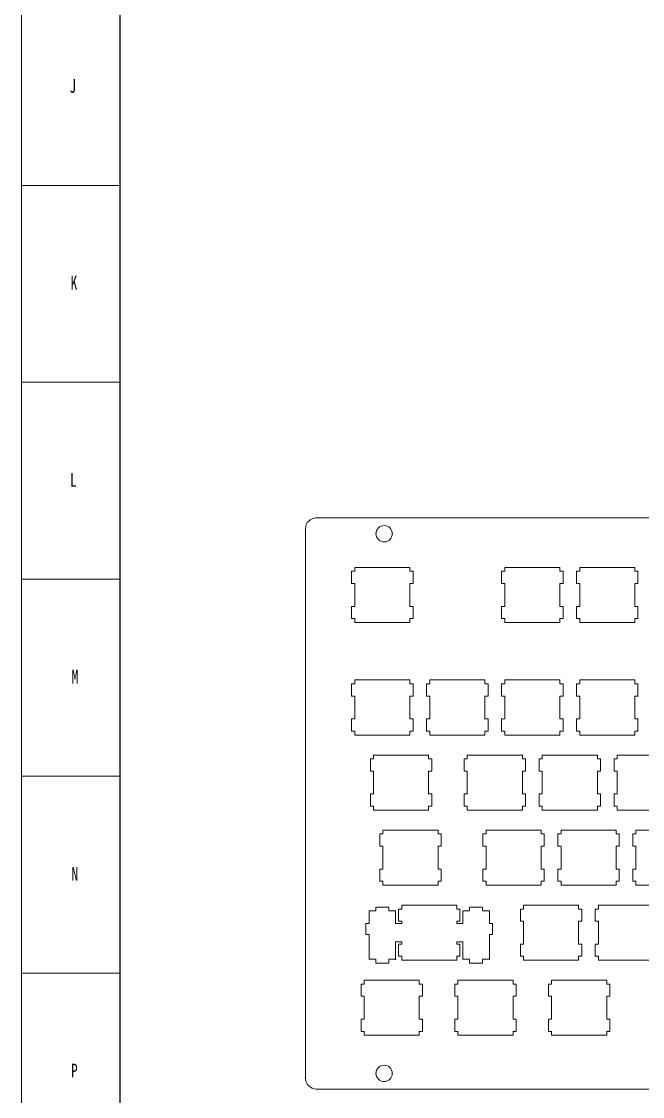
# Model space of a CAD drawing. Header units: millimetres. Extents: x 0 to 1189, y 0 to 841.
# Drawn here: x 0 to 157.8, y 139.2 to 412.1 of the extents above; entities that cross this region are included whole.
import ezdxf

# ---------------------------------------------------------------- set-up
doc = ezdxf.new("R2010")
doc.units = ezdxf.units.MM
doc.linetypes.add('SLD-实线', pattern=[0])
doc.styles.add('SLDTEXTSTYLE5', font='TXT', dxfattribs={"width": 0.7})

msp = doc.modelspace()

# ---------------------------------------------------------------- linework, layer by layer
at = {"color": 7, "linetype": 'SLD-实线', "lineweight": 18}
msp.add_line((0, 841), (0, 0), dxfattribs=at)
at = {"color": 7, "linetype": 'SLD-实线', "lineweight": 25}
msp.add_line((25, 831.05), (25, 10), dxfattribs=at)
at = {"color": 7, "linetype": 'SLD-实线', "lineweight": 18, "true_color": 0xffffff}
for p, q in [((0, 370.5), (25, 370.5)), ((0, 320.5), (25, 320.5)), ((0, 270.5), (25, 270.5)), ((0, 220.5), (25, 220.5)), ((0, 170.5), (25, 170.5))]:
    msp.add_line(p, q, dxfattribs=at)
at = {"lineweight": 18}
for p, q in [((74.94, 286.1), (454.45, 286.1)), ((72.14, 283.31), (72.14, 143.87)), ((84.69, 273.52), (98.69, 273.52)), ((84.69, 272.52), (84.69, 273.52)), ((98.69, 272.52), (98.69, 273.52)), ((122.79, 273.52), (136.79, 273.52)), ((122.79, 272.52), (122.79, 273.52)), ((136.79, 272.52), (136.79, 273.52)), ((141.84, 273.52), (155.84, 273.52)), ((141.84, 272.52), (141.84, 273.52)), ((155.84, 272.52), (155.84, 273.52)), ((83.89, 269.42), (83.89, 272.52)), ((83.89, 272.52), (84.69, 272.52)), ((98.69, 272.52), (99.49, 272.52)), ((99.49, 269.42), (99.49, 272.52)), ((121.99, 269.42), (121.99, 272.52)), ((121.99, 272.52), (122.79, 272.52)), ((136.79, 272.52), (137.59, 272.52)), ((137.59, 269.42), (137.59, 272.52)), ((141.04, 269.42), (141.04, 272.52)), ((141.04, 272.52), (141.84, 272.52)), ((155.84, 272.52), (156.64, 272.52)), ((156.64, 269.42), (156.64, 272.52)), ((83.89, 269.42), (84.69, 269.42)), ((84.69, 263.62), (84.69, 269.42)), ((98.69, 269.42), (99.49, 269.42)), ((98.69, 263.62), (98.69, 269.42)), ((121.99, 269.42), (122.79, 269.42)), ((122.79, 263.62), (122.79, 269.42)), ((136.79, 263.62), (136.79, 269.42)), ((136.79, 269.42), (137.59, 269.42)), ((141.04, 269.42), (141.84, 269.42)), ((141.84, 263.62), (141.84, 269.42)), ((155.84, 269.42), (156.64, 269.42)), ((155.84, 263.62), (155.84, 269.42)), ((83.89, 260.52), (83.89, 263.62)), ((83.89, 263.62), (84.69, 263.62)), ((98.69, 263.62), (99.49, 263.62)), ((99.49, 260.52), (99.49, 263.62)), ((121.99, 260.52), (121.99, 263.62)), ((121.99, 263.62), (122.79, 263.62)), ((136.79, 263.62), (137.59, 263.62)), ((137.59, 260.52), (137.59, 263.62)), ((141.04, 260.52), (141.04, 263.62)), ((141.04, 263.62), (141.84, 263.62)), ((155.84, 263.62), (156.64, 263.62)), ((156.64, 260.52), (156.64, 263.62)), ((83.89, 260.52), (84.69, 260.52)), ((84.69, 259.52), (84.69, 260.52)), ((84.69, 259.52), (98.69, 259.52)), ((98.69, 260.52), (99.49, 260.52)), ((98.69, 259.52), (98.69, 260.52)), ((121.99, 260.52), (122.79, 260.52)), ((122.79, 259.52), (122.79, 260.52)), ((122.79, 259.52), (136.79, 259.52)), ((136.79, 259.52), (136.79, 260.52)), ((136.79, 260.52), (137.59, 260.52)), ((141.04, 260.52), (141.84, 260.52)), ((141.84, 259.52), (141.84, 260.52)), ((141.84, 259.52), (155.84, 259.52)), ((155.84, 260.52), (156.64, 260.52)), ((155.84, 259.52), (155.84, 260.52)), ((83.89, 240.84), (83.89, 243.94)), ((83.89, 243.94), (84.69, 243.94)), ((84.69, 244.94), (98.69, 244.94)), ((84.69, 243.94), (84.69, 244.94)), ((98.69, 243.94), (98.69, 244.94)), ((98.69, 243.94), (99.49, 243.94)), ((99.49, 240.84), (99.49, 243.94)), ((102.94, 243.94), (103.74, 243.94)), ((102.94, 240.84), (102.94, 243.94)), ((103.74, 244.94), (117.74, 244.94)), ((103.74, 243.94), (103.74, 244.94)), ((117.74, 243.94), (117.74, 244.94)), ((117.74, 243.94), (118.54, 243.94)), ((118.54, 240.84), (118.54, 243.94)), ((121.99, 240.84), (121.99, 243.94)), ((121.99, 243.94), (122.79, 243.94)), ((122.79, 244.94), (136.79, 244.94)), ((122.79, 243.94), (122.79, 244.94)), ((136.79, 243.94), (136.79, 244.94)), ((136.79, 243.94), (137.59, 243.94)), ((137.59, 240.84), (137.59, 243.94)), ((141.04, 240.84), (141.04, 243.94)), ((141.04, 243.94), (141.84, 243.94)), ((141.84, 244.94), (155.84, 244.94)), ((141.84, 243.94), (141.84, 244.94)), ((155.84, 243.94), (155.84, 244.94)), ((155.84, 243.94), (156.64, 243.94)), ((156.64, 240.84), (156.64, 243.94)), ((83.89, 240.84), (84.69, 240.84)), ((84.69, 235.04), (84.69, 240.84)), ((98.69, 240.84), (99.49, 240.84)), ((98.69, 235.04), (98.69, 240.84)), ((102.94, 240.84), (103.74, 240.84)), ((103.74, 235.04), (103.74, 240.84)), ((117.74, 235.04), (117.74, 240.84)), ((117.74, 240.84), (118.54, 240.84)), ((121.99, 240.84), (122.79, 240.84)), ((122.79, 235.04), (122.79, 240.84)), ((136.79, 235.04), (136.79, 240.84)), ((136.79, 240.84), (137.59, 240.84)), ((141.04, 240.84), (141.84, 240.84)), ((141.84, 235.04), (141.84, 240.84)), ((155.84, 240.84), (156.64, 240.84)), ((155.84, 235.04), (155.84, 240.84)), ((83.89, 231.94), (83.89, 235.04)), ((83.89, 235.04), (84.69, 235.04)), ((98.69, 235.04), (99.49, 235.04)), ((99.49, 231.94), (99.49, 235.04)), ((102.94, 235.04), (103.74, 235.04)), ((102.94, 231.94), (102.94, 235.04)), ((117.74, 235.04), (118.54, 235.04)), ((118.54, 231.94), (118.54, 235.04)), ((121.99, 231.94), (121.99, 235.04)), ((121.99, 235.04), (122.79, 235.04)), ((136.79, 235.04), (137.59, 235.04)), ((137.59, 231.94), (137.59, 235.04)), ((141.04, 231.94), (141.04, 235.04)), ((141.04, 235.04), (141.84, 235.04)), ((155.84, 235.04), (156.64, 235.04)), ((156.64, 231.94), (156.64, 235.04)), ((83.89, 231.94), (84.69, 231.94)), ((84.69, 230.94), (84.69, 231.94)), ((84.69, 230.94), (98.69, 230.94)), ((98.69, 231.94), (99.49, 231.94)), ((98.69, 230.94), (98.69, 231.94)), ((102.94, 231.94), (103.74, 231.94)), ((103.74, 230.94), (103.74, 231.94)), ((103.74, 230.94), (117.74, 230.94)), ((117.74, 230.94), (117.74, 231.94)), ((117.74, 231.94), (118.54, 231.94)), ((121.99, 231.94), (122.79, 231.94)), ((122.79, 230.94), (122.79, 231.94)), ((122.79, 230.94), (136.79, 230.94)), ((136.79, 230.94), (136.79, 231.94)), ((136.79, 231.94), (137.59, 231.94)), ((141.04, 231.94), (141.84, 231.94)), ((141.84, 230.94), (141.84, 231.94)), ((141.84, 230.94), (155.84, 230.94)), ((155.84, 231.94), (156.64, 231.94)), ((155.84, 230.94), (155.84, 231.94)), ((88.65, 224.89), (89.45, 224.89)), ((88.65, 221.79), (88.65, 224.89)), ((89.45, 225.89), (103.45, 225.89)), ((89.45, 224.89), (89.45, 225.89)), ((103.45, 224.89), (103.45, 225.89)), ((103.45, 224.89), (104.25, 224.89)), ((104.25, 221.79), (104.25, 224.89)), ((112.47, 221.79), (112.47, 224.89)), ((112.47, 224.89), (113.27, 224.89)), ((113.27, 225.89), (127.27, 225.89)), ((113.27, 224.89), (113.27, 225.89)), ((127.27, 224.89), (127.27, 225.89)), ((127.27, 224.89), (128.07, 224.89)), ((128.07, 221.79), (128.07, 224.89)), ((131.52, 224.89), (132.32, 224.89)), ((131.52, 221.79), (131.52, 224.89)), ((132.32, 225.89), (146.32, 225.89)), ((132.32, 224.89), (132.32, 225.89)), ((146.32, 224.89), (146.32, 225.89)), ((146.32, 224.89), (147.12, 224.89)), ((147.12, 221.79), (147.12, 224.89)), ((150.57, 221.79), (150.57, 224.89)), ((150.57, 224.89), (151.37, 224.89)), ((151.37, 225.89), (165.37, 225.89)), ((151.37, 224.89), (151.37, 225.89)), ((88.65, 221.79), (89.45, 221.79)), ((89.45, 215.99), (89.45, 221.79)), ((103.45, 215.99), (103.45, 221.79)), ((103.45, 221.79), (104.25, 221.79)), ((112.47, 221.79), (113.27, 221.79)), ((113.27, 215.99), (113.27, 221.79)), ((127.27, 221.79), (128.07, 221.79)), ((127.27, 215.99), (127.27, 221.79)), ((131.52, 221.79), (132.32, 221.79)), ((132.32, 215.99), (132.32, 221.79)), ((146.32, 215.99), (146.32, 221.79)), ((146.32, 221.79), (147.12, 221.79)), ((150.57, 221.79), (151.37, 221.79)), ((151.37, 215.99), (151.37, 221.79)), ((88.65, 215.99), (89.45, 215.99)), ((88.65, 212.89), (88.65, 215.99)), ((103.45, 215.99), (104.25, 215.99)), ((104.25, 212.89), (104.25, 215.99)), ((112.47, 212.89), (112.47, 215.99)), ((112.47, 215.99), (113.27, 215.99)), ((127.27, 215.99), (128.07, 215.99)), ((128.07, 212.89), (128.07, 215.99)), ((131.52, 215.99), (132.32, 215.99)), ((131.52, 212.89), (131.52, 215.99)), ((146.32, 215.99), (147.12, 215.99)), ((147.12, 212.89), (147.12, 215.99)), ((150.57, 212.89), (150.57, 215.99)), ((150.57, 215.99), (151.37, 215.99)), ((88.65, 212.89), (89.45, 212.89)), ((89.45, 211.89), (89.45, 212.89)), ((103.45, 211.89), (103.45, 212.89)), ((103.45, 212.89), (104.25, 212.89)), ((112.47, 212.89), (113.27, 212.89)), ((113.27, 211.89), (113.27, 212.89)), ((127.27, 212.89), (128.07, 212.89)), ((127.27, 211.89), (127.27, 212.89)), ((131.52, 212.89), (132.32, 212.89)), ((132.32, 211.89), (132.32, 212.89)), ((146.32, 211.89), (146.32, 212.89)), ((146.32, 212.89), (147.12, 212.89)), ((150.57, 212.89), (151.37, 212.89)), ((151.37, 211.89), (151.37, 212.89)), ((89.45, 211.89), (103.45, 211.89)), ((113.27, 211.89), (127.27, 211.89)), ((132.32, 211.89), (146.32, 211.89)), ((151.37, 211.89), (165.37, 211.89)), ((91.04, 205.84), (91.84, 205.84)), ((91.04, 202.74), (91.04, 205.84)), ((91.84, 206.84), (105.84, 206.84)), ((91.84, 205.84), (91.84, 206.84)), ((105.84, 205.84), (105.84, 206.84)), ((105.84, 205.84), (106.64, 205.84)), ((106.64, 202.74), (106.64, 205.84)), ((117.23, 205.84), (118.03, 205.84)), ((117.23, 202.74), (117.23, 205.84)), ((118.03, 206.84), (132.03, 206.84)), ((118.03, 205.84), (118.03, 206.84)), ((132.03, 205.84), (132.03, 206.84)), ((132.03, 205.84), (132.83, 205.84)), ((132.83, 202.74), (132.83, 205.84)), ((136.28, 202.74), (136.28, 205.84)), ((136.28, 205.84), (137.08, 205.84)), ((137.08, 206.84), (151.08, 206.84)), ((137.08, 205.84), (137.08, 206.84)), ((151.08, 205.84), (151.08, 206.84)), ((151.08, 205.84), (151.88, 205.84)), ((151.88, 202.74), (151.88, 205.84)), ((155.33, 202.74), (155.33, 205.84)), ((155.33, 205.84), (156.13, 205.84)), ((156.13, 206.84), (170.13, 206.84)), ((156.13, 205.84), (156.13, 206.84)), ((91.04, 202.74), (91.84, 202.74)), ((91.84, 196.94), (91.84, 202.74)), ((105.84, 196.94), (105.84, 202.74)), ((105.84, 202.74), (106.64, 202.74)), ((117.23, 202.74), (118.03, 202.74)), ((118.03, 196.94), (118.03, 202.74)), ((132.03, 196.94), (132.03, 202.74)), ((132.03, 202.74), (132.83, 202.74)), ((136.28, 202.74), (137.08, 202.74)), ((137.08, 196.94), (137.08, 202.74)), ((151.08, 196.94), (151.08, 202.74)), ((151.08, 202.74), (151.88, 202.74)), ((155.33, 202.74), (156.13, 202.74)), ((156.13, 196.94), (156.13, 202.74)), ((91.04, 196.94), (91.84, 196.94)), ((91.04, 193.84), (91.04, 196.94)), ((105.84, 196.94), (106.64, 196.94)), ((106.64, 193.84), (106.64, 196.94)), ((117.23, 196.94), (118.03, 196.94)), ((117.23, 193.84), (117.23, 196.94)), ((132.03, 196.94), (132.83, 196.94)), ((132.83, 193.84), (132.83, 196.94)), ((136.28, 193.84), (136.28, 196.94)), ((136.28, 196.94), (137.08, 196.94)), ((151.08, 196.94), (151.88, 196.94)), ((151.88, 193.84), (151.88, 196.94)), ((155.33, 193.84), (155.33, 196.94)), ((155.33, 196.94), (156.13, 196.94)), ((91.04, 193.84), (91.84, 193.84)), ((91.84, 192.84), (91.84, 193.84)), ((105.84, 192.84), (105.84, 193.84)), ((105.84, 193.84), (106.64, 193.84)), ((117.23, 193.84), (118.03, 193.84)), ((118.03, 192.84), (118.03, 193.84)), ((132.03, 192.84), (132.03, 193.84)), ((132.03, 193.84), (132.83, 193.84)), ((136.28, 193.84), (137.08, 193.84)), ((137.08, 192.84), (137.08, 193.84)), ((151.08, 192.84), (151.08, 193.84)), ((151.08, 193.84), (151.88, 193.84)), ((155.33, 193.84), (156.13, 193.84)), ((156.13, 192.84), (156.13, 193.84)), ((91.84, 192.84), (105.84, 192.84)), ((118.03, 192.84), (132.03, 192.84)), ((137.08, 192.84), (151.08, 192.84)), ((156.13, 192.84), (170.13, 192.84)), ((88.32, 186.32), (90.05, 186.32)), ((88.32, 183.09), (88.32, 186.32)), ((90.05, 187.24), (93.35, 187.24)), ((90.05, 186.32), (90.05, 187.24)), ((93.35, 186.32), (93.35, 187.24)), ((93.35, 186.32), (95.07, 186.32)), ((95.07, 183.09), (95.07, 186.32)), ((95.8, 183.69), (95.8, 186.79)), ((95.8, 186.79), (96.6, 186.79)), ((96.6, 187.79), (110.6, 187.79)), ((96.6, 186.79), (96.6, 187.79)), ((110.6, 186.79), (110.6, 187.79)), ((110.6, 186.79), (111.4, 186.79)), ((111.4, 183.69), (111.4, 186.79)), ((112.12, 186.32), (113.85, 186.32)), ((112.12, 183.09), (112.12, 186.32)), ((113.85, 187.24), (117.15, 187.24)), ((113.85, 186.32), (113.85, 187.24)), ((117.15, 186.32), (117.15, 187.24)), ((117.15, 186.32), (118.87, 186.32)), ((118.87, 183.09), (118.87, 186.32)), ((126.75, 183.69), (126.75, 186.79)), ((126.75, 186.79), (127.55, 186.79)), ((127.55, 187.79), (141.55, 187.79)), ((127.55, 186.79), (127.55, 187.79)), ((141.55, 186.79), (141.55, 187.79)), ((141.55, 186.79), (142.35, 186.79)), ((142.35, 183.69), (142.35, 186.79)), ((145.8, 186.79), (146.6, 186.79)), ((145.8, 183.69), (145.8, 186.79)), ((146.6, 187.79), (160.6, 187.79)), ((146.6, 186.79), (146.6, 187.79)), ((87.5, 180.29), (87.5, 183.09)), ((87.5, 183.09), (88.32, 183.09)), ((95.07, 183.09), (96.6, 183.09)), ((95.8, 183.69), (96.6, 183.69)), ((96.6, 183.09), (96.6, 183.69)), ((110.6, 183.09), (110.6, 183.69)), ((110.6, 183.69), (111.4, 183.69)), ((110.6, 183.09), (112.12, 183.09)), ((118.87, 183.09), (119.7, 183.09)), ((119.7, 180.29), (119.7, 183.09)), ((126.75, 183.69), (127.55, 183.69)), ((127.55, 177.89), (127.55, 183.69)), ((141.55, 183.69), (142.35, 183.69)), ((141.55, 177.89), (141.55, 183.69)), ((145.8, 183.69), (146.6, 183.69)), ((146.6, 177.89), (146.6, 183.69)), ((87.5, 180.29), (88.32, 180.29)), ((88.32, 174.02), (88.32, 180.29)), ((118.87, 180.29), (119.7, 180.29)), ((118.87, 174.02), (118.87, 180.29)), ((95.07, 178.49), (96.6, 178.49)), ((95.07, 174.02), (95.07, 178.49)), ((95.8, 174.79), (95.8, 177.89)), ((95.8, 177.89), (96.6, 177.89)), ((96.6, 177.89), (96.6, 178.49)), ((110.6, 178.49), (112.12, 178.49)), ((110.6, 177.89), (110.6, 178.49)), ((110.6, 177.89), (111.4, 177.89)), ((111.4, 174.79), (111.4, 177.89)), ((112.12, 174.02), (112.12, 178.49)), ((126.75, 174.79), (126.75, 177.89)), ((126.75, 177.89), (127.55, 177.89)), ((141.55, 177.89), (142.35, 177.89)), ((142.35, 174.79), (142.35, 177.89)), ((145.8, 177.89), (146.6, 177.89)), ((145.8, 174.79), (145.8, 177.89)), ((95.8, 174.79), (96.6, 174.79)), ((96.6, 173.79), (96.6, 174.79)), ((110.6, 173.79), (110.6, 174.79)), ((110.6, 174.79), (111.4, 174.79)), ((126.75, 174.79), (127.55, 174.79)), ((127.55, 173.79), (127.55, 174.79)), ((141.55, 174.79), (142.35, 174.79)), ((141.55, 173.79), (141.55, 174.79)), ((145.8, 174.79), (146.6, 174.79)), ((146.6, 173.79), (146.6, 174.79)), ((88.32, 174.02), (90.05, 174.02)), ((90.05, 173.04), (90.05, 174.02)), ((90.05, 173.04), (93.35, 173.04)), ((93.35, 173.04), (93.35, 174.02)), ((93.35, 174.02), (95.07, 174.02)), ((96.6, 173.79), (110.6, 173.79)), ((112.12, 174.02), (113.85, 174.02)), ((113.85, 173.04), (113.85, 174.02)), ((113.85, 173.04), (117.15, 173.04)), ((117.15, 174.02), (118.87, 174.02)), ((117.15, 173.04), (117.15, 174.02)), ((127.55, 173.79), (141.55, 173.79)), ((146.6, 173.79), (160.6, 173.79)), ((86.27, 167.74), (87.07, 167.74)), ((86.27, 164.64), (86.27, 167.74)), ((87.07, 168.74), (101.07, 168.74)), ((87.07, 167.74), (87.07, 168.74)), ((101.07, 167.74), (101.07, 168.74)), ((101.07, 167.74), (101.87, 167.74)), ((101.87, 164.64), (101.87, 167.74)), ((110.09, 164.64), (110.09, 167.74)), ((110.09, 167.74), (110.89, 167.74)), ((110.89, 168.74), (124.89, 168.74)), ((110.89, 167.74), (110.89, 168.74)), ((124.89, 167.74), (124.89, 168.74)), ((124.89, 167.74), (125.69, 167.74)), ((125.69, 164.64), (125.69, 167.74)), ((133.9, 164.64), (133.9, 167.74)), ((133.9, 167.74), (134.7, 167.74)), ((134.7, 168.74), (148.7, 168.74)), ((134.7, 167.74), (134.7, 168.74)), ((148.7, 167.74), (148.7, 168.74)), ((148.7, 167.74), (149.5, 167.74)), ((149.5, 164.64), (149.5, 167.74)), ((86.27, 164.64), (87.07, 164.64)), ((87.07, 158.84), (87.07, 164.64)), ((101.07, 164.64), (101.87, 164.64)), ((101.07, 158.84), (101.07, 164.64)), ((110.09, 164.64), (110.89, 164.64)), ((110.89, 158.84), (110.89, 164.64)), ((124.89, 164.64), (125.69, 164.64)), ((124.89, 158.84), (124.89, 164.64)), ((133.9, 164.64), (134.7, 164.64)), ((134.7, 158.84), (134.7, 164.64)), ((148.7, 158.84), (148.7, 164.64)), ((148.7, 164.64), (149.5, 164.64)), ((86.27, 158.84), (87.07, 158.84)), ((86.27, 155.74), (86.27, 158.84)), ((101.07, 158.84), (101.87, 158.84)), ((101.87, 155.74), (101.87, 158.84)), ((110.09, 155.74), (110.09, 158.84)), ((110.09, 158.84), (110.89, 158.84)), ((124.89, 158.84), (125.69, 158.84)), ((125.69, 155.74), (125.69, 158.84)), ((133.9, 155.74), (133.9, 158.84)), ((133.9, 158.84), (134.7, 158.84)), ((148.7, 158.84), (149.5, 158.84)), ((149.5, 155.74), (149.5, 158.84)), ((86.27, 155.74), (87.07, 155.74)), ((87.07, 154.74), (87.07, 155.74)), ((101.07, 155.74), (101.87, 155.74)), ((101.07, 154.74), (101.07, 155.74)), ((110.09, 155.74), (110.89, 155.74)), ((110.89, 154.74), (110.89, 155.74)), ((124.89, 155.74), (125.69, 155.74)), ((124.89, 154.74), (124.89, 155.74)), ((133.9, 155.74), (134.7, 155.74)), ((134.7, 154.74), (134.7, 155.74)), ((148.7, 154.74), (148.7, 155.74)), ((148.7, 155.74), (149.5, 155.74)), ((87.07, 154.74), (101.07, 154.74)), ((110.89, 154.74), (124.89, 154.74)), ((134.7, 154.74), (148.7, 154.74)), ((74.94, 141.07), (499.37, 141.08))]:
    msp.add_line(p, q, dxfattribs=at)
for centre, radius in [((74.94, 286.1), 0.0381), ((74.94, 286.1), 0.0381), ((92.14, 282.07), 2.07), ((72.14, 283.31), 0.0381), ((72.14, 283.31), 0.0381), ((90.07, 282.07), 0.0318), ((94.21, 282.07), 0.0318), ((84.69, 273.52), 0.00318), ((84.69, 273.52), 0.00318), ((98.69, 273.52), 0.00318), ((98.69, 273.52), 0.00318), ((122.79, 273.52), 0.00318), ((122.79, 273.52), 0.00318), ((136.79, 273.52), 0.00318), ((136.79, 273.52), 0.00318), ((141.84, 273.52), 0.00318), ((141.84, 273.52), 0.00318), ((155.84, 273.52), 0.00318), ((155.84, 273.52), 0.00318), ((83.89, 272.52), 0.00318), ((83.89, 272.52), 0.00318), ((84.69, 272.52), 0.00318), ((84.69, 272.52), 0.00318), ((98.69, 272.52), 0.00318), ((98.69, 272.52), 0.00318), ((99.49, 272.52), 0.00318), ((99.49, 272.52), 0.00318), ((121.99, 272.52), 0.00318), ((121.99, 272.52), 0.00318), ((122.79, 272.52), 0.00318), ((122.79, 272.52), 0.00318), ((136.79, 272.52), 0.00318), ((136.79, 272.52), 0.00318), ((137.59, 272.52), 0.00318), ((137.59, 272.52), 0.00318), ((141.04, 272.52), 0.00318), ((141.04, 272.52), 0.00318), ((141.84, 272.52), 0.00318), ((141.84, 272.52), 0.00318), ((155.84, 272.52), 0.00318), ((155.84, 272.52), 0.00318), ((156.64, 272.52), 0.00318), ((156.64, 272.52), 0.00318), ((83.89, 269.42), 0.00318), ((83.89, 269.42), 0.00318), ((84.69, 269.42), 0.00318), ((84.69, 269.42), 0.00318), ((98.69, 269.42), 0.00318), ((98.69, 269.42), 0.00318), ((99.49, 269.42), 0.00318), ((99.49, 269.42), 0.00318), ((121.99, 269.42), 0.00318), ((121.99, 269.42), 0.00318), ((122.79, 269.42), 0.00318), ((122.79, 269.42), 0.00318), ((136.79, 269.42), 0.00318), ((136.79, 269.42), 0.00318), ((137.59, 269.42), 0.00318), ((137.59, 269.42), 0.00318), ((141.04, 269.42), 0.00318), ((141.04, 269.42), 0.00318), ((141.84, 269.42), 0.00318), ((141.84, 269.42), 0.00318), ((155.84, 269.42), 0.00318), ((155.84, 269.42), 0.00318), ((156.64, 269.42), 0.00318), ((156.64, 269.42), 0.00318), ((83.89, 263.62), 0.00318), ((83.89, 263.62), 0.00318), ((84.69, 263.62), 0.00318), ((84.69, 263.62), 0.00318), ((98.69, 263.62), 0.00318), ((98.69, 263.62), 0.00318), ((99.49, 263.62), 0.00318), ((99.49, 263.62), 0.00318), ((121.99, 263.62), 0.00318), ((121.99, 263.62), 0.00318), ((122.79, 263.62), 0.00318), ((122.79, 263.62), 0.00318), ((136.79, 263.62), 0.00318), ((136.79, 263.62), 0.00318), ((137.59, 263.62), 0.00318), ((137.59, 263.62), 0.00318), ((141.04, 263.62), 0.00318), ((141.04, 263.62), 0.00318), ((141.84, 263.62), 0.00318), ((141.84, 263.62), 0.00318), ((155.84, 263.62), 0.00318), ((155.84, 263.62), 0.00318), ((156.64, 263.62), 0.00318), ((156.64, 263.62), 0.00318), ((83.89, 260.52), 0.00318), ((83.89, 260.52), 0.00318), ((84.69, 260.52), 0.00318), ((84.69, 260.52), 0.00318), ((84.69, 259.52), 0.00318), ((84.69, 259.52), 0.00318), ((98.69, 260.52), 0.00318), ((98.69, 260.52), 0.00318), ((98.69, 259.52), 0.00318), ((98.69, 259.52), 0.00318), ((99.49, 260.52), 0.00318), ((99.49, 260.52), 0.00318), ((121.99, 260.52), 0.00318), ((121.99, 260.52), 0.00318), ((122.79, 260.52), 0.00318), ((122.79, 260.52), 0.00318), ((122.79, 259.52), 0.00318), ((122.79, 259.52), 0.00318), ((136.79, 260.52), 0.00318), ((136.79, 260.52), 0.00318), ((136.79, 259.52), 0.00318), ((136.79, 259.52), 0.00318), ((137.59, 260.52), 0.00318), ((137.59, 260.52), 0.00318), ((141.04, 260.52), 0.00318), ((141.04, 260.52), 0.00318), ((141.84, 260.52), 0.00318), ((141.84, 260.52), 0.00318), ((141.84, 259.52), 0.00318), ((141.84, 259.52), 0.00318), ((155.84, 260.52), 0.00318), ((155.84, 260.52), 0.00318), ((155.84, 259.52), 0.00318), ((155.84, 259.52), 0.00318), ((156.64, 260.52), 0.00318), ((156.64, 260.52), 0.00318), ((83.89, 243.94), 0.00318), ((83.89, 243.94), 0.00318), ((84.69, 244.94), 0.00318), ((84.69, 244.94), 0.00318), ((84.69, 243.94), 0.00318), ((84.69, 243.94), 0.00318), ((98.69, 244.94), 0.00318), ((98.69, 244.94), 0.00318), ((98.69, 243.94), 0.00318), ((98.69, 243.94), 0.00318), ((99.49, 243.94), 0.00318), ((99.49, 243.94), 0.00318), ((102.94, 243.94), 0.00318), ((102.94, 243.94), 0.00318), ((103.74, 244.94), 0.00318), ((103.74, 244.94), 0.00318), ((103.74, 243.94), 0.00318), ((103.74, 243.94), 0.00318), ((117.74, 244.94), 0.00318), ((117.74, 244.94), 0.00318), ((117.74, 243.94), 0.00318), ((117.74, 243.94), 0.00318), ((118.54, 243.94), 0.00318), ((118.54, 243.94), 0.00318), ((121.99, 243.94), 0.00318), ((121.99, 243.94), 0.00318), ((122.79, 244.94), 0.00318), ((122.79, 244.94), 0.00318), ((122.79, 243.94), 0.00318), ((122.79, 243.94), 0.00318), ((136.79, 244.94), 0.00318), ((136.79, 244.94), 0.00318), ((136.79, 243.94), 0.00318), ((136.79, 243.94), 0.00318), ((137.59, 243.94), 0.00318), ((137.59, 243.94), 0.00318), ((141.04, 243.94), 0.00318), ((141.04, 243.94), 0.00318), ((141.84, 244.94), 0.00318), ((141.84, 244.94), 0.00318), ((141.84, 243.94), 0.00318), ((141.84, 243.94), 0.00318), ((155.84, 244.94), 0.00318), ((155.84, 244.94), 0.00318), ((155.84, 243.94), 0.00318), ((155.84, 243.94), 0.00318), ((156.64, 243.94), 0.00318), ((156.64, 243.94), 0.00318), ((83.89, 240.84), 0.00318), ((83.89, 240.84), 0.00318), ((84.69, 240.84), 0.00318), ((84.69, 240.84), 0.00318), ((98.69, 240.84), 0.00318), ((98.69, 240.84), 0.00318), ((99.49, 240.84), 0.00318), ((99.49, 240.84), 0.00318), ((102.94, 240.84), 0.00318), ((102.94, 240.84), 0.00318), ((103.74, 240.84), 0.00318), ((103.74, 240.84), 0.00318), ((117.74, 240.84), 0.00318), ((117.74, 240.84), 0.00318), ((118.54, 240.84), 0.00318), ((118.54, 240.84), 0.00318), ((121.99, 240.84), 0.00318), ((121.99, 240.84), 0.00318), ((122.79, 240.84), 0.00318), ((122.79, 240.84), 0.00318), ((136.79, 240.84), 0.00318), ((136.79, 240.84), 0.00318), ((137.59, 240.84), 0.00318), ((137.59, 240.84), 0.00318), ((141.04, 240.84), 0.00318), ((141.04, 240.84), 0.00318), ((141.84, 240.84), 0.00318), ((141.84, 240.84), 0.00318), ((155.84, 240.84), 0.00318), ((155.84, 240.84), 0.00318), ((156.64, 240.84), 0.00318), ((156.64, 240.84), 0.00318), ((83.89, 235.04), 0.00318), ((83.89, 235.04), 0.00318), ((84.69, 235.04), 0.00318), ((84.69, 235.04), 0.00318), ((98.69, 235.04), 0.00318), ((98.69, 235.04), 0.00318), ((99.49, 235.04), 0.00318), ((99.49, 235.04), 0.00318), ((102.94, 235.04), 0.00318), ((102.94, 235.04), 0.00318), ((103.74, 235.04), 0.00318), ((103.74, 235.04), 0.00318), ((117.74, 235.04), 0.00318), ((117.74, 235.04), 0.00318), ((118.54, 235.04), 0.00318), ((118.54, 235.04), 0.00318), ((121.99, 235.04), 0.00318), ((121.99, 235.04), 0.00318), ((122.79, 235.04), 0.00318), ((122.79, 235.04), 0.00318), ((136.79, 235.04), 0.00318), ((136.79, 235.04), 0.00318), ((137.59, 235.04), 0.00318), ((137.59, 235.04), 0.00318), ((141.04, 235.04), 0.00318), ((141.04, 235.04), 0.00318), ((141.84, 235.04), 0.00318), ((141.84, 235.04), 0.00318), ((155.84, 235.04), 0.00318), ((155.84, 235.04), 0.00318), ((156.64, 235.04), 0.00318), ((156.64, 235.04), 0.00318), ((83.89, 231.94), 0.00318), ((83.89, 231.94), 0.00318), ((84.69, 231.94), 0.00318), ((84.69, 231.94), 0.00318), ((84.69, 230.94), 0.00318), ((84.69, 230.94), 0.00318), ((98.69, 231.94), 0.00318), ((98.69, 231.94), 0.00318), ((98.69, 230.94), 0.00318), ((98.69, 230.94), 0.00318), ((99.49, 231.94), 0.00318), ((99.49, 231.94), 0.00318), ((102.94, 231.94), 0.00318), ((102.94, 231.94), 0.00318), ((103.74, 231.94), 0.00318), ((103.74, 231.94), 0.00318), ((103.74, 230.94), 0.00318), ((103.74, 230.94), 0.00318), ((117.74, 231.94), 0.00318), ((117.74, 231.94), 0.00318), ((117.74, 230.94), 0.00318), ((117.74, 230.94), 0.00318), ((118.54, 231.94), 0.00318), ((118.54, 231.94), 0.00318), ((121.99, 231.94), 0.00318), ((121.99, 231.94), 0.00318), ((122.79, 231.94), 0.00318), ((122.79, 231.94), 0.00318), ((122.79, 230.94), 0.00318), ((122.79, 230.94), 0.00318), ((136.79, 231.94), 0.00318), ((136.79, 231.94), 0.00318), ((136.79, 230.94), 0.00318), ((136.79, 230.94), 0.00318), ((137.59, 231.94), 0.00318), ((137.59, 231.94), 0.00318), ((141.04, 231.94), 0.00318), ((141.04, 231.94), 0.00318), ((141.84, 231.94), 0.00318), ((141.84, 231.94), 0.00318), ((141.84, 230.94), 0.00318), ((141.84, 230.94), 0.00318), ((155.84, 231.94), 0.00318), ((155.84, 231.94), 0.00318), ((155.84, 230.94), 0.00318), ((155.84, 230.94), 0.00318), ((156.64, 231.94), 0.00318), ((156.64, 231.94), 0.00318), ((88.65, 224.89), 0.00318), ((88.65, 224.89), 0.00318), ((89.45, 225.89), 0.00318), ((89.45, 225.89), 0.00318), ((89.45, 224.89), 0.00318), ((89.45, 224.89), 0.00318), ((103.45, 225.89), 0.00318), ((103.45, 225.89), 0.00318), ((103.45, 224.89), 0.00318), ((103.45, 224.89), 0.00318), ((104.25, 224.89), 0.00318), ((104.25, 224.89), 0.00318), ((112.47, 224.89), 0.00318), ((112.47, 224.89), 0.00318), ((113.27, 225.89), 0.00318), ((113.27, 225.89), 0.00318), ((113.27, 224.89), 0.00318), ((113.27, 224.89), 0.00318), ((127.27, 225.89), 0.00318), ((127.27, 225.89), 0.00318), ((127.27, 224.89), 0.00318), ((127.27, 224.89), 0.00318), ((128.07, 224.89), 0.00318), ((128.07, 224.89), 0.00318), ((131.52, 224.89), 0.00318), ((131.52, 224.89), 0.00318), ((132.32, 225.89), 0.00318), ((132.32, 225.89), 0.00318), ((132.32, 224.89), 0.00318), ((132.32, 224.89), 0.00318), ((146.32, 225.89), 0.00318), ((146.32, 225.89), 0.00318), ((146.32, 224.89), 0.00318), ((146.32, 224.89), 0.00318), ((147.12, 224.89), 0.00318), ((147.12, 224.89), 0.00318), ((150.57, 224.89), 0.00317), ((150.57, 224.89), 0.00317), ((151.37, 225.89), 0.00318), ((151.37, 225.89), 0.00318), ((151.37, 224.89), 0.00318), ((151.37, 224.89), 0.00318), ((88.65, 221.79), 0.00318), ((88.65, 221.79), 0.00318), ((89.45, 221.79), 0.00318), ((89.45, 221.79), 0.00318), ((103.45, 221.79), 0.00318), ((103.45, 221.79), 0.00318), ((104.25, 221.79), 0.00318), ((104.25, 221.79), 0.00318), ((112.47, 221.79), 0.00318), ((112.47, 221.79), 0.00318), ((113.27, 221.79), 0.00318), ((113.27, 221.79), 0.00318), ((127.27, 221.79), 0.00318), ((127.27, 221.79), 0.00318), ((128.07, 221.79), 0.00318), ((128.07, 221.79), 0.00318), ((131.52, 221.79), 0.00318), ((131.52, 221.79), 0.00318), ((132.32, 221.79), 0.00318), ((132.32, 221.79), 0.00318), ((146.32, 221.79), 0.00318), ((146.32, 221.79), 0.00318), ((147.12, 221.79), 0.00318), ((147.12, 221.79), 0.00318), ((150.57, 221.79), 0.00317), ((150.57, 221.79), 0.00317), ((151.37, 221.79), 0.00318), ((151.37, 221.79), 0.00318), ((88.65, 215.99), 0.00318), ((88.65, 215.99), 0.00318), ((89.45, 215.99), 0.00318), ((89.45, 215.99), 0.00318), ((103.45, 215.99), 0.00318), ((103.45, 215.99), 0.00318), ((104.25, 215.99), 0.00318), ((104.25, 215.99), 0.00318), ((112.47, 215.99), 0.00318), ((112.47, 215.99), 0.00318), ((113.27, 215.99), 0.00318), ((113.27, 215.99), 0.00318), ((127.27, 215.99), 0.00318), ((127.27, 215.99), 0.00318), ((128.07, 215.99), 0.00318), ((128.07, 215.99), 0.00318), ((131.52, 215.99), 0.00318), ((131.52, 215.99), 0.00318), ((132.32, 215.99), 0.00318), ((132.32, 215.99), 0.00318), ((146.32, 215.99), 0.00318), ((146.32, 215.99), 0.00318), ((147.12, 215.99), 0.00318), ((147.12, 215.99), 0.00318), ((150.57, 215.99), 0.00317), ((150.57, 215.99), 0.00317), ((151.37, 215.99), 0.00318), ((151.37, 215.99), 0.00318), ((88.65, 212.89), 0.00318), ((88.65, 212.89), 0.00318), ((89.45, 212.89), 0.00318), ((89.45, 212.89), 0.00318), ((103.45, 212.89), 0.00318), ((103.45, 212.89), 0.00318), ((104.25, 212.89), 0.00318), ((104.25, 212.89), 0.00318), ((112.47, 212.89), 0.00318), ((112.47, 212.89), 0.00318), ((113.27, 212.89), 0.00318), ((113.27, 212.89), 0.00318), ((127.27, 212.89), 0.00318), ((127.27, 212.89), 0.00318), ((128.07, 212.89), 0.00318), ((128.07, 212.89), 0.00318), ((131.52, 212.89), 0.00318), ((131.52, 212.89), 0.00318), ((132.32, 212.89), 0.00318), ((132.32, 212.89), 0.00318), ((146.32, 212.89), 0.00318), ((146.32, 212.89), 0.00318), ((147.12, 212.89), 0.00318), ((147.12, 212.89), 0.00318), ((150.57, 212.89), 0.00317), ((150.57, 212.89), 0.00317), ((151.37, 212.89), 0.00318), ((151.37, 212.89), 0.00318), ((89.45, 211.89), 0.00318), ((89.45, 211.89), 0.00318), ((103.45, 211.89), 0.00318), ((103.45, 211.89), 0.00318), ((113.27, 211.89), 0.00318), ((113.27, 211.89), 0.00318), ((127.27, 211.89), 0.00318), ((127.27, 211.89), 0.00318), ((132.32, 211.89), 0.00318), ((132.32, 211.89), 0.00318), ((146.32, 211.89), 0.00318), ((146.32, 211.89), 0.00318), ((151.37, 211.89), 0.00318), ((151.37, 211.89), 0.00318), ((91.04, 205.84), 0.00317), ((91.04, 205.84), 0.00317), ((91.84, 206.84), 0.00318), ((91.84, 206.84), 0.00318), ((91.84, 205.84), 0.00318), ((91.84, 205.84), 0.00318), ((105.84, 206.84), 0.00318), ((105.84, 206.84), 0.00318), ((105.84, 205.84), 0.00318), ((105.84, 205.84), 0.00318), ((106.64, 205.84), 0.00318), ((106.64, 205.84), 0.00318), ((117.23, 205.84), 0.00318), ((117.23, 205.84), 0.00318), ((118.03, 206.84), 0.00318), ((118.03, 206.84), 0.00318), ((118.03, 205.84), 0.00318), ((118.03, 205.84), 0.00318), ((132.03, 206.84), 0.00318), ((132.03, 206.84), 0.00318), ((132.03, 205.84), 0.00318), ((132.03, 205.84), 0.00318), ((132.83, 205.84), 0.00318), ((132.83, 205.84), 0.00318), ((136.28, 205.84), 0.00318), ((136.28, 205.84), 0.00318), ((137.08, 206.84), 0.00318), ((137.08, 206.84), 0.00318), ((137.08, 205.84), 0.00318), ((137.08, 205.84), 0.00318), ((151.08, 206.84), 0.00318), ((151.08, 206.84), 0.00318), ((151.08, 205.84), 0.00318), ((151.08, 205.84), 0.00318), ((151.88, 205.84), 0.00318), ((151.88, 205.84), 0.00318), ((155.33, 205.84), 0.00318), ((155.33, 205.84), 0.00318), ((156.13, 206.84), 0.00318), ((156.13, 206.84), 0.00318), ((156.13, 205.84), 0.00318), ((156.13, 205.84), 0.00318), ((91.04, 202.74), 0.00317), ((91.04, 202.74), 0.00317), ((91.84, 202.74), 0.00318), ((91.84, 202.74), 0.00318), ((105.84, 202.74), 0.00318), ((105.84, 202.74), 0.00318), ((106.64, 202.74), 0.00318), ((106.64, 202.74), 0.00318), ((117.23, 202.74), 0.00318), ((117.23, 202.74), 0.00318), ((118.03, 202.74), 0.00318), ((118.03, 202.74), 0.00318), ((132.03, 202.74), 0.00318), ((132.03, 202.74), 0.00318), ((132.83, 202.74), 0.00318), ((132.83, 202.74), 0.00318), ((136.28, 202.74), 0.00318), ((136.28, 202.74), 0.00318), ((137.08, 202.74), 0.00318), ((137.08, 202.74), 0.00318), ((151.08, 202.74), 0.00318), ((151.08, 202.74), 0.00318), ((151.88, 202.74), 0.00318), ((151.88, 202.74), 0.00318), ((155.33, 202.74), 0.00318), ((155.33, 202.74), 0.00318), ((156.13, 202.74), 0.00318), ((156.13, 202.74), 0.00318), ((91.04, 196.94), 0.00317), ((91.04, 196.94), 0.00317), ((91.84, 196.94), 0.00318), ((91.84, 196.94), 0.00318), ((105.84, 196.94), 0.00318), ((105.84, 196.94), 0.00318), ((106.64, 196.94), 0.00318), ((106.64, 196.94), 0.00318), ((117.23, 196.94), 0.00318), ((117.23, 196.94), 0.00318), ((118.03, 196.94), 0.00318), ((118.03, 196.94), 0.00318), ((132.03, 196.94), 0.00318), ((132.03, 196.94), 0.00318), ((132.83, 196.94), 0.00318), ((132.83, 196.94), 0.00318), ((136.28, 196.94), 0.00318), ((136.28, 196.94), 0.00318), ((137.08, 196.94), 0.00318), ((137.08, 196.94), 0.00318), ((151.08, 196.94), 0.00318), ((151.08, 196.94), 0.00318), ((151.88, 196.94), 0.00318), ((151.88, 196.94), 0.00318), ((155.33, 196.94), 0.00318), ((155.33, 196.94), 0.00318), ((156.13, 196.94), 0.00318), ((156.13, 196.94), 0.00318), ((91.04, 193.84), 0.00317), ((91.04, 193.84), 0.00317), ((91.84, 193.84), 0.00318), ((91.84, 193.84), 0.00318), ((105.84, 193.84), 0.00318), ((105.84, 193.84), 0.00318), ((106.64, 193.84), 0.00318), ((106.64, 193.84), 0.00318), ((117.23, 193.84), 0.00318), ((117.23, 193.84), 0.00318), ((118.03, 193.84), 0.00318), ((118.03, 193.84), 0.00318), ((132.03, 193.84), 0.00318), ((132.03, 193.84), 0.00318), ((132.83, 193.84), 0.00318), ((132.83, 193.84), 0.00318), ((136.28, 193.84), 0.00318), ((136.28, 193.84), 0.00318), ((137.08, 193.84), 0.00318), ((137.08, 193.84), 0.00318), ((151.08, 193.84), 0.00318), ((151.08, 193.84), 0.00318), ((151.88, 193.84), 0.00318), ((151.88, 193.84), 0.00318), ((155.33, 193.84), 0.00318), ((155.33, 193.84), 0.00318), ((156.13, 193.84), 0.00318), ((156.13, 193.84), 0.00318), ((91.84, 192.84), 0.00318), ((91.84, 192.84), 0.00318), ((105.84, 192.84), 0.00318), ((105.84, 192.84), 0.00318), ((118.03, 192.84), 0.00318), ((118.03, 192.84), 0.00318), ((132.03, 192.84), 0.00318), ((132.03, 192.84), 0.00318), ((137.08, 192.84), 0.00318), ((137.08, 192.84), 0.00318), ((151.08, 192.84), 0.00318), ((151.08, 192.84), 0.00318), ((156.13, 192.84), 0.00318), ((156.13, 192.84), 0.00318), ((88.32, 186.32), 0.00317), ((88.32, 186.32), 0.00317), ((90.05, 187.24), 0.00318), ((90.05, 187.24), 0.00318), ((90.05, 186.32), 0.00318), ((90.05, 186.32), 0.00318), ((93.35, 187.24), 0.00318), ((93.35, 187.24), 0.00318), ((93.35, 186.32), 0.00318), ((93.35, 186.32), 0.00318), ((95.07, 186.32), 0.00318), ((95.07, 186.32), 0.00318), ((95.8, 186.79), 0.00318), ((95.8, 186.79), 0.00318), ((96.6, 187.79), 0.00318), ((96.6, 187.79), 0.00318), ((96.6, 186.79), 0.00318), ((96.6, 186.79), 0.00318), ((110.6, 187.79), 0.00318), ((110.6, 187.79), 0.00318), ((110.6, 186.79), 0.00318), ((110.6, 186.79), 0.00318), ((111.4, 186.79), 0.00318), ((111.4, 186.79), 0.00318), ((112.12, 186.32), 0.00317), ((112.12, 186.32), 0.00317), ((113.85, 187.24), 0.00318), ((113.85, 187.24), 0.00318), ((113.85, 186.32), 0.00318), ((113.85, 186.32), 0.00318), ((117.15, 187.24), 0.00318), ((117.15, 187.24), 0.00318), ((117.15, 186.32), 0.00318), ((117.15, 186.32), 0.00318), ((118.87, 186.32), 0.00318), ((118.87, 186.32), 0.00318), ((126.75, 186.79), 0.00318), ((126.75, 186.79), 0.00318), ((127.55, 187.79), 0.00318), ((127.55, 187.79), 0.00318), ((127.55, 186.79), 0.00318), ((127.55, 186.79), 0.00318), ((141.55, 187.79), 0.00318), ((141.55, 187.79), 0.00318), ((141.55, 186.79), 0.00318), ((141.55, 186.79), 0.00318), ((142.35, 186.79), 0.00318), ((142.35, 186.79), 0.00318), ((145.8, 186.79), 0.00318), ((145.8, 186.79), 0.00318), ((146.6, 187.79), 0.00318), ((146.6, 187.79), 0.00318), ((146.6, 186.79), 0.00318), ((146.6, 186.79), 0.00318), ((87.5, 183.09), 0.00318), ((87.5, 183.09), 0.00318), ((88.32, 183.09), 0.00317), ((88.32, 183.09), 0.00317), ((95.07, 183.09), 0.00318), ((95.07, 183.09), 0.00318), ((95.8, 183.69), 0.00318), ((95.8, 183.69), 0.00318), ((96.6, 183.69), 0.00318), ((96.6, 183.69), 0.00318), ((96.6, 183.09), 0.00318), ((96.6, 183.09), 0.00318), ((110.6, 183.69), 0.00318), ((110.6, 183.69), 0.00318), ((110.6, 183.09), 0.00318), ((110.6, 183.09), 0.00318), ((111.4, 183.69), 0.00318), ((111.4, 183.69), 0.00318), ((112.12, 183.09), 0.00317), ((112.12, 183.09), 0.00317), ((118.87, 183.09), 0.00318), ((118.87, 183.09), 0.00318), ((119.7, 183.09), 0.00318), ((119.7, 183.09), 0.00318), ((126.75, 183.69), 0.00318), ((126.75, 183.69), 0.00318), ((127.55, 183.69), 0.00318), ((127.55, 183.69), 0.00318), ((141.55, 183.69), 0.00318), ((141.55, 183.69), 0.00318), ((142.35, 183.69), 0.00318), ((142.35, 183.69), 0.00318), ((145.8, 183.69), 0.00318), ((145.8, 183.69), 0.00318), ((146.6, 183.69), 0.00318), ((146.6, 183.69), 0.00318), ((87.5, 180.29), 0.00318), ((87.5, 180.29), 0.00318), ((88.32, 180.29), 0.00317), ((88.32, 180.29), 0.00317), ((118.87, 180.29), 0.00318), ((118.87, 180.29), 0.00318), ((119.7, 180.29), 0.00318), ((119.7, 180.29), 0.00318), ((95.07, 178.49), 0.00318), ((95.07, 178.49), 0.00318), ((95.8, 177.89), 0.00318), ((95.8, 177.89), 0.00318), ((96.6, 178.49), 0.00318), ((96.6, 178.49), 0.00318), ((96.6, 177.89), 0.00318), ((96.6, 177.89), 0.00318), ((110.6, 178.49), 0.00318), ((110.6, 178.49), 0.00318), ((110.6, 177.89), 0.00318), ((110.6, 177.89), 0.00318), ((111.4, 177.89), 0.00318), ((111.4, 177.89), 0.00318), ((112.12, 178.49), 0.00317), ((112.12, 178.49), 0.00317), ((126.75, 177.89), 0.00318), ((126.75, 177.89), 0.00318), ((127.55, 177.89), 0.00318), ((127.55, 177.89), 0.00318), ((141.55, 177.89), 0.00318), ((141.55, 177.89), 0.00318), ((142.35, 177.89), 0.00318), ((142.35, 177.89), 0.00318), ((145.8, 177.89), 0.00318), ((145.8, 177.89), 0.00318), ((146.6, 177.89), 0.00318), ((146.6, 177.89), 0.00318), ((95.8, 174.79), 0.00318), ((95.8, 174.79), 0.00318), ((96.6, 174.79), 0.00318), ((96.6, 174.79), 0.00318), ((110.6, 174.79), 0.00318), ((110.6, 174.79), 0.00318), ((111.4, 174.79), 0.00318), ((111.4, 174.79), 0.00318), ((126.75, 174.79), 0.00318), ((126.75, 174.79), 0.00318), ((127.55, 174.79), 0.00318), ((127.55, 174.79), 0.00318), ((141.55, 174.79), 0.00318), ((141.55, 174.79), 0.00318), ((142.35, 174.79), 0.00318), ((142.35, 174.79), 0.00318), ((145.8, 174.79), 0.00318), ((145.8, 174.79), 0.00318), ((146.6, 174.79), 0.00318), ((146.6, 174.79), 0.00318), ((88.32, 174.02), 0.00317), ((88.32, 174.02), 0.00317), ((90.05, 174.02), 0.00318), ((90.05, 174.02), 0.00318), ((90.05, 173.04), 0.00318), ((90.05, 173.04), 0.00318), ((93.35, 174.02), 0.00318), ((93.35, 174.02), 0.00318), ((93.35, 173.04), 0.00318), ((93.35, 173.04), 0.00318), ((95.07, 174.02), 0.00318), ((95.07, 174.02), 0.00318), ((96.6, 173.79), 0.00318), ((96.6, 173.79), 0.00318), ((110.6, 173.79), 0.00318), ((110.6, 173.79), 0.00318), ((112.12, 174.02), 0.00317), ((112.12, 174.02), 0.00317), ((113.85, 174.02), 0.00318), ((113.85, 174.02), 0.00318), ((113.85, 173.04), 0.00318), ((113.85, 173.04), 0.00318), ((117.15, 174.02), 0.00318), ((117.15, 174.02), 0.00318), ((117.15, 173.04), 0.00318), ((117.15, 173.04), 0.00318), ((118.87, 174.02), 0.00318), ((118.87, 174.02), 0.00318), ((127.55, 173.79), 0.00318), ((127.55, 173.79), 0.00318), ((141.55, 173.79), 0.00318), ((141.55, 173.79), 0.00318), ((146.6, 173.79), 0.00318), ((146.6, 173.79), 0.00318), ((86.27, 167.74), 0.00317), ((86.27, 167.74), 0.00317), ((87.07, 168.74), 0.00318), ((87.07, 168.74), 0.00318), ((87.07, 167.74), 0.00318), ((87.07, 167.74), 0.00318), ((101.07, 168.74), 0.00318), ((101.07, 168.74), 0.00318), ((101.07, 167.74), 0.00318), ((101.07, 167.74), 0.00318), ((101.87, 167.74), 0.00318), ((101.87, 167.74), 0.00318), ((110.09, 167.74), 0.00318), ((110.09, 167.74), 0.00318), ((110.89, 168.74), 0.00318), ((110.89, 168.74), 0.00318), ((110.89, 167.74), 0.00318), ((110.89, 167.74), 0.00318), ((124.89, 168.74), 0.00318), ((124.89, 168.74), 0.00318), ((124.89, 167.74), 0.00318), ((124.89, 167.74), 0.00318), ((125.69, 167.74), 0.00318), ((125.69, 167.74), 0.00318), ((133.9, 167.74), 0.00317), ((133.9, 167.74), 0.00317), ((134.7, 168.74), 0.00318), ((134.7, 168.74), 0.00318), ((134.7, 167.74), 0.00318), ((134.7, 167.74), 0.00318), ((148.7, 168.74), 0.00317), ((148.7, 168.74), 0.00317), ((148.7, 167.74), 0.00317), ((148.7, 167.74), 0.00317), ((149.5, 167.74), 0.00318), ((149.5, 167.74), 0.00318), ((86.27, 164.64), 0.00317), ((86.27, 164.64), 0.00317), ((87.07, 164.64), 0.00318), ((87.07, 164.64), 0.00318), ((101.07, 164.64), 0.00318), ((101.07, 164.64), 0.00318), ((101.87, 164.64), 0.00318), ((101.87, 164.64), 0.00318), ((110.09, 164.64), 0.00318), ((110.09, 164.64), 0.00318), ((110.89, 164.64), 0.00318), ((110.89, 164.64), 0.00318), ((124.89, 164.64), 0.00318), ((124.89, 164.64), 0.00318), ((125.69, 164.64), 0.00318), ((125.69, 164.64), 0.00318), ((133.9, 164.64), 0.00317), ((133.9, 164.64), 0.00317), ((134.7, 164.64), 0.00318), ((134.7, 164.64), 0.00318), ((148.7, 164.64), 0.00317), ((148.7, 164.64), 0.00317), ((149.5, 164.64), 0.00318), ((149.5, 164.64), 0.00318), ((86.27, 158.84), 0.00317), ((86.27, 158.84), 0.00317), ((87.07, 158.84), 0.00318), ((87.07, 158.84), 0.00318), ((101.07, 158.84), 0.00318), ((101.07, 158.84), 0.00318), ((101.87, 158.84), 0.00318), ((101.87, 158.84), 0.00318), ((110.09, 158.84), 0.00318), ((110.09, 158.84), 0.00318), ((110.89, 158.84), 0.00318), ((110.89, 158.84), 0.00318), ((124.89, 158.84), 0.00318), ((124.89, 158.84), 0.00318), ((125.69, 158.84), 0.00318), ((125.69, 158.84), 0.00318), ((133.9, 158.84), 0.00317), ((133.9, 158.84), 0.00317), ((134.7, 158.84), 0.00318), ((134.7, 158.84), 0.00318), ((148.7, 158.84), 0.00317), ((148.7, 158.84), 0.00317), ((149.5, 158.84), 0.00318), ((149.5, 158.84), 0.00318), ((86.27, 155.74), 0.00317), ((86.27, 155.74), 0.00317), ((87.07, 155.74), 0.00318), ((87.07, 155.74), 0.00318), ((101.07, 155.74), 0.00318), ((101.07, 155.74), 0.00318), ((101.87, 155.74), 0.00318), ((101.87, 155.74), 0.00318), ((110.09, 155.74), 0.00318), ((110.09, 155.74), 0.00318), ((110.89, 155.74), 0.00318), ((110.89, 155.74), 0.00318), ((124.89, 155.74), 0.00318), ((124.89, 155.74), 0.00318), ((125.69, 155.74), 0.00318), ((125.69, 155.74), 0.00318), ((133.9, 155.74), 0.00317), ((133.9, 155.74), 0.00317), ((134.7, 155.74), 0.00318), ((134.7, 155.74), 0.00318), ((148.7, 155.74), 0.00317), ((148.7, 155.74), 0.00317), ((149.5, 155.74), 0.00318), ((149.5, 155.74), 0.00318), ((87.07, 154.74), 0.00318), ((87.07, 154.74), 0.00318), ((101.07, 154.74), 0.00318), ((101.07, 154.74), 0.00318), ((110.89, 154.74), 0.00318), ((110.89, 154.74), 0.00318), ((124.89, 154.74), 0.00318), ((124.89, 154.74), 0.00318), ((134.7, 154.74), 0.00318), ((134.7, 154.74), 0.00318), ((148.7, 154.74), 0.00317), ((148.7, 154.74), 0.00317), ((90.07, 145.07), 0.0318), ((92.14, 145.07), 2.07), ((94.21, 145.07), 0.0318), ((72.14, 143.87), 0.0381), ((72.14, 143.87), 0.0381), ((74.94, 141.07), 0.0381), ((74.94, 141.07), 0.0381)]:
    msp.add_circle(centre, radius, dxfattribs=at)
for centre, start, end in [((74.94, 283.31), 90, 180), ((74.94, 143.87), 179.9999, 270)]:
    msp.add_arc(centre, 2.79, start, end, dxfattribs=at)

# ---------------------------------------------------------------- texts
at = {"color": 7, "linetype": 'SLD-实线', "lineweight": 18, "true_color": 0xffffff, "char_height": 3.5, "attachment_point": 2, "style": 'SLDTEXTSTYLE5'}
for s, insert in [('J', (13.02, 397.49)), ('K', (13.32, 347.54)), ('L', (13.18, 297.49)), ('M', (13.6, 247.54)), ('N', (13.55, 197.49)), ('P', (13.44, 147.54))]:
    msp.add_mtext(s, dxfattribs=dict(at, insert=insert))

doc.saveas('drawing.dxf')
